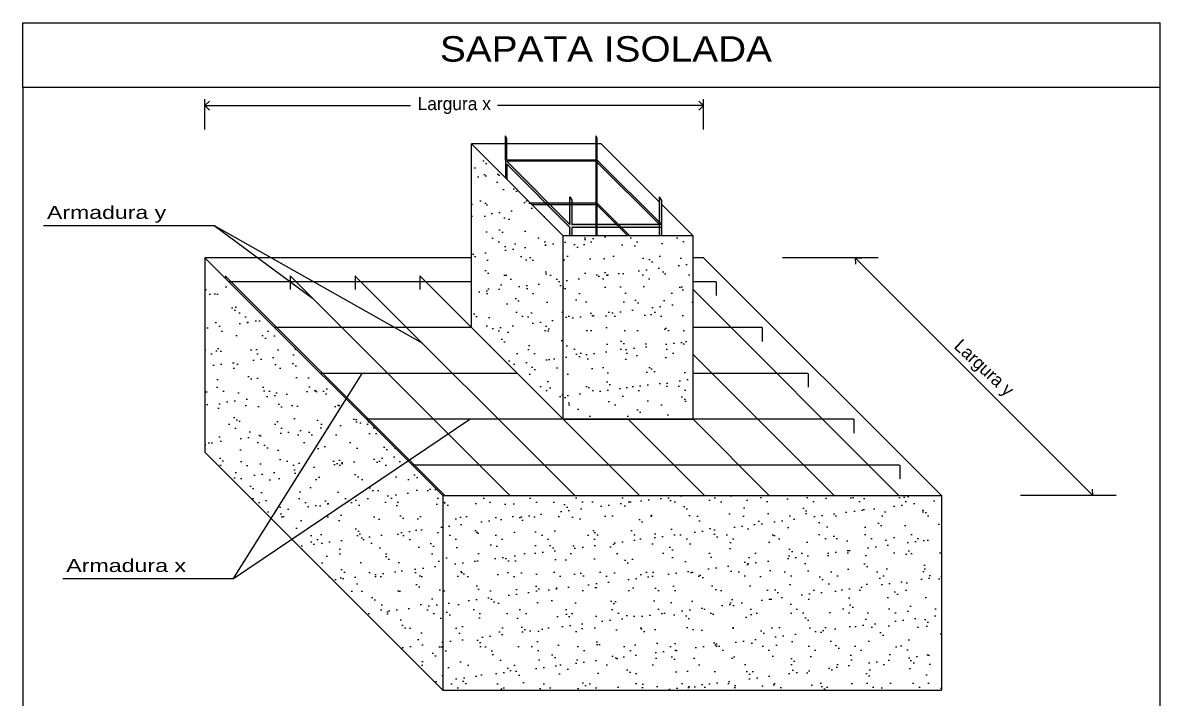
# Model space of a CAD drawing. Header units: millimetres. Extents: x 2071 to 2712, y 1262 to 1380.
# Drawn here: x 2221.54 to 2239.08, y 1366.05 to 1376.46 of the extents above; entities that cross this region are included whole.
import ezdxf
from ezdxf.enums import TextEntityAlignment as Align

# ---------------------------------------------------------------- set-up
doc = ezdxf.new("R2010")
doc.units = ezdxf.units.MM
doc.layers.add('.pormenores', color=8, linetype='Continuous')
doc.styles.add('CS_Isocp', font='')
doc.styles.add('CYPETXT', font='arial', dxfattribs={"height": 0.2})
doc.styles.get('CS_Isocp').set_extended_font_data('Century Gothic')
pattern_1 = [(37.5, (2095.58016, 1312.1868), (-0.0144003, 0.4404719), [0, -0.347472, 0, -0.38862, 0, -0.371475]), (7.5, (2095.58016, 1312.1868), (0.404571, 0.6451426), [0, -0.187452, 0, -0.313182, 0, -0.120015]), (327.5, (2095.299, 1312.1868), (0.7118931, 0.0012935), [0, -0.1143, 0, -0.41148, 0, -0.53721]), (317.5, (2095.299, 1312.1868), (0.6872008, 0.2006364), [0, -0.05715, 0, -0.269748, 0, -0.30861])]

# ---------------------------------------------------------------- blocks, each defined once
blk = doc.blocks.new('_Open90')
at = {"color": 0, "linetype": 'ByBlock', "lineweight": -2}
for p, q in [((0, 0), (-1, 0)), ((-0.5, 0.5), (0, 0)), ((0, 0), (-0.5, -0.5))]:
    blk.add_line(p, q, dxfattribs=at)

msp = doc.modelspace()

# ---------------------------------------------------------------- hatches: boundary and pattern name
at = {"layer": '.pormenores'}
h = msp.add_hatch(dxfattribs=at)
h.set_pattern_fill('AR-SAND', color=8, scale=0.009, style=0)
h.set_pattern_definition(pattern_1)
h.paths.add_polyline_path([(2229.87913, 1373.17876), (2229.87913, 1370.34853), (2231.87913, 1370.34853), (2231.87913, 1373.17876)])
h.paths.add_polyline_path([(2228.46492, 1371.76275), (2229.87913, 1370.34853), (2229.87913, 1373.17876), (2228.46492, 1374.59297)])
for points in [[(2228.98824, 1374.59297), (2229.00815, 1374.59297), (2229.00815, 1374.67972), (2228.98824, 1374.71901)], [(2230.01767, 1373.35291), (2230.01767, 1373.72362), (2229.9814, 1373.78075), (2229.9814, 1373.35291), (2229.00688, 1374.32743), (2230.42175, 1374.32743), (2230.40312, 1374.34607), (2229.00815, 1374.34607), (2229.00815, 1374.59297), (2228.98824, 1374.59297), (2228.98824, 1374.34607), (2228.98824, 1374.06965), (2229.00815, 1374.04974), (2229.00815, 1374.27998), (2229.9814, 1373.30673), (2229.9814, 1373.17876), (2230.01767, 1373.17876), (2230.01767, 1373.30673), (2231.39627, 1373.30673), (2231.39627, 1373.35291)], [(2231.36, 1373.38918), (2231.36, 1373.35291), (2231.39627, 1373.35291)]]:
    msp.add_hatch(color=8, dxfattribs=at).paths.add_polyline_path(points)
h = msp.add_hatch(color=8, dxfattribs=at)
h.paths.add_polyline_path([(2231.39627, 1373.72362), (2231.36, 1373.78075), (2231.36, 1373.38918), (2231.39627, 1373.35291)])
h.paths.add_polyline_path([(2230.40312, 1374.67972), (2230.38321, 1374.71901), (2230.38321, 1374.34607), (2230.40312, 1374.34607)])
h = msp.add_hatch(color=8, dxfattribs=at)
h.paths.add_polyline_path([(2230.42175, 1374.32743), (2230.40312, 1374.32743), (2230.40312, 1374.3098), (2231.36, 1373.35291), (2231.36, 1373.38918)])
h.paths.add_polyline_path([(2230.40312, 1374.3098), (2230.40312, 1374.32743), (2230.38548, 1374.32743)])
h.paths.add_polyline_path([(2230.38321, 1374.34607), (2230.40312, 1374.34607), (2230.40312, 1374.59297), (2230.38321, 1374.59297)])
h.paths.add_polyline_path([(2230.40312, 1374.3098), (2230.38548, 1374.32743), (2230.38321, 1374.32743), (2230.38321, 1373.35291), (2230.40312, 1373.35291)])
h.paths.add_polyline_path([(2230.40312, 1373.30673), (2230.38321, 1373.30673), (2230.38321, 1373.17876), (2230.40312, 1373.17876)])
h.paths.add_polyline_path([(2231.39627, 1373.30673), (2231.36, 1373.30673), (2231.36, 1373.17876), (2231.39627, 1373.17876)])
h = msp.add_hatch(color=8, dxfattribs=at)
h.paths.add_polyline_path([(2230.87336, 1373.17876), (2230.9049, 1373.17876), (2230.77693, 1373.30673), (2230.74539, 1373.30673)])
h.paths.add_polyline_path([(2230.69921, 1373.35291), (2230.40312, 1373.35291), (2230.40312, 1373.30673), (2230.74539, 1373.30673)])
h.paths.add_polyline_path([(2230.69921, 1373.35291), (2230.73075, 1373.35291), (2230.40312, 1373.68054), (2230.40312, 1373.64901)])
h.paths.add_polyline_path([(2230.01767, 1373.68276), (2230.01767, 1373.65703), (2230.38321, 1373.65703), (2230.38321, 1373.68276)])
h.paths.add_polyline_path([(2229.9814, 1373.65703), (2229.9814, 1373.68276), (2229.65155, 1373.68276), (2229.67728, 1373.65703)])
h.paths.add_polyline_path([(2229.37513, 1373.68276), (2229.40086, 1373.65703), (2229.6311, 1373.65703), (2229.60537, 1373.68276)])
h = msp.add_hatch(dxfattribs=at)
h.set_pattern_fill('AR-SAND', color=8, scale=0.009, style=0)
h.set_pattern_definition(pattern_1)
h.paths.add_polyline_path([(2228.02137, 1369.1734), (2224.35438, 1372.8404), (2224.35438, 1369.8404), (2228.02137, 1366.1734)])
h = msp.add_hatch(dxfattribs=at)
h.set_pattern_fill('AR-SAND', color=8, scale=0.009, style=0)
h.set_pattern_definition(pattern_1)
h.paths.add_polyline_path([(2235.70812, 1366.1734), (2235.70812, 1369.1734), (2228.02137, 1369.1734), (2228.02137, 1366.1734)])

# ---------------------------------------------------------------- linework, layer by layer
at = {"layer": '.pormenores', "color": 8}
for p, q in [((2221.54482, 1375.462), (2221.54482, 1376.462)), ((2221.54482, 1376.462), (2239.08232, 1376.462)), ((2239.08232, 1375.462), (2239.08232, 1376.462)), ((2224.35438, 1374.8152), (2224.35438, 1375.28498)), ((2224.49578, 1375.18498), (2227.52075, 1375.18498)), ((2231.89973, 1375.18498), (2228.86197, 1375.18498)), ((2232.04113, 1374.8152), (2232.04113, 1375.28498)), ((2229.87913, 1373.17876), (2228.46492, 1374.59297)), ((2228.46492, 1371.76275), (2228.46492, 1374.59297)), ((2228.98824, 1374.59297), (2228.46492, 1374.59297)), ((2228.98824, 1374.34607), (2228.98824, 1374.71901)), ((2229.00815, 1374.67972), (2228.98824, 1374.71901)), ((2229.00815, 1374.34607), (2229.00815, 1374.67972)), ((2230.38321, 1374.59297), (2229.00815, 1374.59297)), ((2230.38321, 1373.17876), (2230.38321, 1374.71901)), ((2230.40312, 1374.67972), (2230.38321, 1374.71901)), ((2230.40312, 1373.17876), (2230.40312, 1374.67972)), ((2230.46492, 1374.59297), (2230.40312, 1374.59297)), ((2231.36, 1373.69789), (2230.46492, 1374.59297)), ((2228.98824, 1374.34607), (2228.98824, 1374.06965)), ((2230.40312, 1374.34607), (2229.00815, 1374.34607)), ((2229.00815, 1374.32616), (2229.00815, 1374.32743)), ((2230.42302, 1374.32743), (2229.00815, 1374.32743)), ((2229.9814, 1373.35291), (2229.00815, 1374.32616)), ((2229.9814, 1373.30673), (2229.00815, 1374.27998)), ((2229.00815, 1374.27998), (2229.00815, 1374.04974)), ((2231.36, 1373.35291), (2230.36684, 1374.34607)), ((2231.39627, 1373.35291), (2230.40312, 1374.34607)), ((2229.9814, 1373.35291), (2229.9814, 1373.78075)), ((2229.9814, 1373.78075), (2230.01767, 1373.72362)), ((2230.01767, 1373.35291), (2230.01767, 1373.72362)), ((2231.36, 1373.17876), (2231.36, 1373.78075)), ((2231.39627, 1373.72362), (2231.36, 1373.78075)), ((2231.39627, 1373.17876), (2231.39627, 1373.72362)), ((2230.38321, 1373.68276), (2229.37513, 1373.68276)), ((2230.38321, 1373.65703), (2229.40086, 1373.65703)), ((2230.9049, 1373.17876), (2230.40312, 1373.68054)), ((2230.87336, 1373.17876), (2230.40312, 1373.64901)), ((2231.87913, 1373.17876), (2231.39627, 1373.66162)), ((2221.8629, 1373.33846), (2224.49525, 1373.33846)), ((2224.49525, 1373.33846), (2226.01241, 1372.21525)), ((2224.49525, 1373.33846), (2227.70724, 1371.52043)), ((2229.9814, 1373.17876), (2229.9814, 1373.30673)), ((2231.39627, 1373.35291), (2230.01767, 1373.35291)), ((2231.39627, 1373.30673), (2230.01767, 1373.30673)), ((2230.01767, 1373.17876), (2230.01767, 1373.30673)), ((2231.39627, 1373.30673), (2231.39627, 1373.35291)), ((2229.87913, 1370.34853), (2229.87913, 1373.17876)), ((2231.87913, 1373.17876), (2229.87913, 1373.17876)), ((2231.87913, 1370.34853), (2231.87913, 1373.17876)), ((2228.02137, 1369.1734), (2224.35438, 1372.8404)), ((2228.46492, 1372.8404), (2224.35438, 1372.8404)), ((2224.35438, 1372.8404), (2224.35438, 1369.8404)), ((2232.04113, 1372.8404), (2231.87913, 1372.8404)), ((2235.70812, 1369.1734), (2232.04113, 1372.8404)), ((2234.73361, 1372.8404), (2233.26021, 1372.8404)), ((2238.04426, 1369.1734), (2234.37726, 1372.8404)), ((2234.37726, 1372.8404), (2234.38559, 1372.742)), ((2234.37726, 1372.8404), (2234.47566, 1372.83207)), ((2228.05426, 1369.1734), (2224.66716, 1372.56051)), ((2224.66848, 1372.56051), (2224.66848, 1372.52629)), ((2229.05426, 1369.1734), (2225.66716, 1372.56051)), ((2225.66848, 1372.56051), (2225.66848, 1372.34835)), ((2230.05426, 1369.1734), (2226.66716, 1372.56051)), ((2226.66848, 1372.56051), (2226.66848, 1372.34835)), ((2231.05426, 1369.1734), (2227.66716, 1372.56051)), ((2227.66848, 1372.56051), (2227.66848, 1372.34835)), ((2228.46492, 1372.46985), (2224.72492, 1372.46985)), ((2232.23596, 1372.46985), (2231.87913, 1372.46985)), ((2235.05426, 1369.1734), (2231.87913, 1372.34853)), ((2232.23729, 1372.46985), (2232.23729, 1372.25769)), ((2228.46492, 1371.76275), (2225.43203, 1371.76275)), ((2229.87913, 1370.34853), (2228.46492, 1371.76275)), ((2232.94307, 1371.76275), (2231.87913, 1371.76275)), ((2232.9444, 1371.76275), (2232.9444, 1371.55058)), ((2234.05426, 1369.1734), (2231.87913, 1371.34853)), ((2224.79321, 1367.89496), (2226.7771, 1371.05564)), ((2229.17203, 1371.05564), (2226.13914, 1371.05564)), ((2233.65018, 1371.05564), (2231.87913, 1371.05564)), ((2233.6515, 1371.05564), (2233.6515, 1370.84348)), ((2224.79321, 1367.89496), (2228.43612, 1370.34853)), ((2234.35728, 1370.34853), (2226.84624, 1370.34853)), ((2229.87913, 1370.34853), (2231.87913, 1370.34853)), ((2232.05426, 1369.1734), (2230.87913, 1370.34853)), ((2233.05426, 1369.1734), (2231.87913, 1370.34853)), ((2234.35728, 1370.34853), (2234.35728, 1370.13637)), ((2228.02137, 1366.1734), (2224.35438, 1369.8404)), ((2235.06439, 1369.64142), (2227.55335, 1369.64142)), ((2235.06572, 1369.64142), (2235.06572, 1369.42926)), ((2228.02137, 1369.1734), (2235.70812, 1369.1734)), ((2228.02137, 1369.1734), (2228.02137, 1366.1734)), ((2235.70812, 1369.1734), (2235.70812, 1366.1734)), ((2238.4006, 1369.1734), (2236.9272, 1369.1734)), ((2238.04426, 1369.1734), (2237.94585, 1369.18173)), ((2238.04426, 1369.1734), (2238.03593, 1369.2718)), ((2222.16086, 1367.89496), (2224.79321, 1367.89496)), ((2228.02137, 1366.1734), (2235.70812, 1366.1734))]:
    msp.add_line(p, q, dxfattribs=at)
msp.add_lwpolyline([(2239.08232, 1351.20836), (2239.08232, 1375.462), (2221.54482, 1375.462), (2221.54482, 1351.20836)], close=True, dxfattribs=at)

# ---------------------------------------------------------------- block references
at = {"layer": '.pormenores', "color": 8, "xscale": 0.1414000000000009, "yscale": 0.1414000000000009, "zscale": 0.1414000000000009, "rotation": 180}
msp.add_blockref('_Open90', (2224.35438, 1375.18498), dxfattribs=at)
at = {"layer": '.pormenores', "color": 8, "xscale": 0.1414000000000009, "yscale": 0.1414000000000009, "zscale": 0.1414000000000009}
msp.add_blockref('_Open90', (2232.04113, 1375.18498), dxfattribs=at)

# ---------------------------------------------------------------- texts
at = {"layer": '.pormenores', "color": 8, "style": 'CYPETXT'}
for s, height, width, p, p2 in [('SAPATA ISOLADA ', 0.392, 1.092216, (2227.9768, 1375.86293), (2233.26206, 1375.86293)), ('Armadura y         ', 0.2, 1.273287, (2221.91766, 1373.43846), (2224.64593, 1373.43846)), ('Armadura x         ', 0.2, 1.279374, (2222.21562, 1367.99496), (2224.95694, 1367.99496))]:
    msp.add_text(s, height=height, dxfattribs=dict(at, width=width)).set_placement(p, p2, align=Align.FIT)
at = {"layer": '.pormenores', "color": 8, "insert": (2228.19775, 1375.18498), "char_height": 0.2, "attachment_point": 5, "style": 'CS_Isocp'}
msp.add_mtext('\\A1;Largura x', dxfattribs=at)
at = {"layer": '.pormenores', "color": 8, "insert": (2236.34892, 1371.12452), "char_height": 0.2, "attachment_point": 5, "rotation": 317.092758, "style": 'CS_Isocp'}
msp.add_mtext('\\A1;Largura y', dxfattribs=at)

doc.saveas('drawing.dxf')
